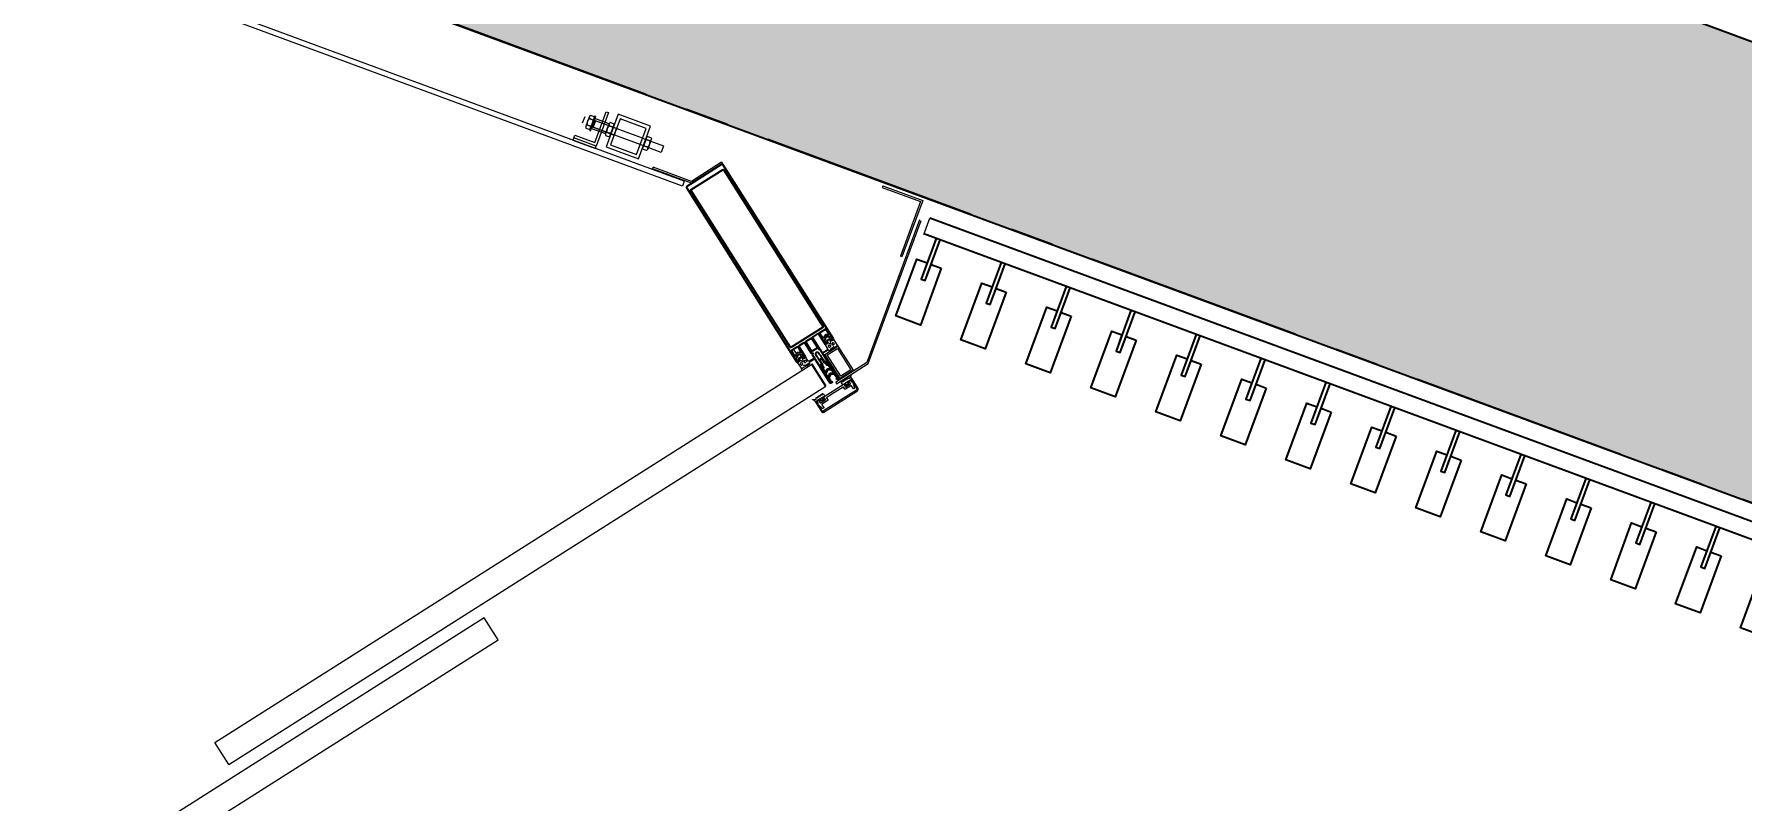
# Model space of a CAD drawing. Header units: millimetres. Extents: x 933584 to 974011, y 4545988 to 4553664.
# Drawn here: x 939112 to 939309.3, y 4550339.5 to 4550428.1 of the extents above; entities that cross this region are included whole.
import ezdxf

# ---------------------------------------------------------------- set-up
doc = ezdxf.new("R2010")
doc.units = ezdxf.units.MM
doc.header["$PDMODE"] = 35
doc.linetypes.add('CENTER', pattern=[2, 1.25, -0.25, 0.25, -0.25])
doc.linetypes.add('HIDDEN', pattern=[9.525, 6.35, -3.175])
doc.layers.get('0').update_dxf_attribs({"color": 255})
doc.layers.get('Defpoints').update_dxf_attribs({"color": 8})
for name, color, linetype in [('0-CSX-CXS_20', 14, 'CENTER'), ('0-DMS-50', 143, 'Continuous'), ('0-EST-MEA', 10, 'Continuous'), ('0-HSL-HTC_200', 1, 'Continuous'), ('0-LNS-SLN', 6, 'Continuous'), ('2-SPS-RCN', 2, 'Continuous'), ('N_Mlz-Fitil', 10, 'Continuous'), ('Ytong', 34, 'Continuous')]:
    doc.layers.add(name, color=color, linetype=linetype)
for name, color, linetype, lineweight in [('al', 7, 'Continuous', 5), ('CM', 4, 'Continuous', 5), ('FT', 1, 'Continuous', 0), ('PL', 1, 'Continuous', 5), ('S_WOOD', 72, 'Continuous', 0), ('SFP CAM', 8, 'Continuous', 9), ('VD', 11, 'Continuous', 5), ('VDK', 11, 'HIDDEN', 5)]:
    doc.layers.add(name, color=color, linetype=linetype, lineweight=lineweight)
doc.styles.add('dim_romans_50', font='swissl.ttf', dxfattribs={"width": 0.6, "height": 5})
doc.dimstyles.new('ONK_dim 1_50', dxfattribs={"dimscale": 5, "dimtxt": 4, "dimasz": 0.5, "dimexe": 0.5, "dimexo": 0.5, "dimgap": 0.2, "dimtad": 1, "dimdec": 1, "dimrnd": 0.5, "dimzin": 9, "dimtxsty": 'dim_romans_50', "dimblk": 'OBLIQUE', "dimcen": 1, "dimclre": 256, "dimclrt": 256, "dimazin": 2, "dimtfac": 1, "dimtdec": 1, "dimtix": 1, "dimtmove": 2, "dimatfit": 3, "dimldrblk": 'OBLIQUE', "dimfxl": 3, "dimfxlon": 1, "dimarcsym": 0})

# ---------------------------------------------------------------- blocks, each defined once
blk = doc.blocks.new('ZVBXZDVB')
at = {"layer": '0-CSX-CXS_20', "ltscale": 20}
blk.add_lwpolyline([(933721.5, 4552054.44), (934876.25, 4551628.21)], dxfattribs=at)
blk = doc.blocks.new('809200-flatten-1')
at = {"layer": 'FT'}
for points in [[(-0.81, -0.34), (-0.79, -0.33, -0.388879), (-0.76, -0.34), (-0.68, -0.45, -0.493145), (-0.7, -0.5), (-0.8, -0.53, 0.065543), (-0.81, -0.53), (-0.91, -0.6, 0.414214), (-0.92, -0.64), (-0.5, -1.27), (-0.5, -1.37, 0.719515), (-0.46, -1.38), (-0.39, -1.28), (-0.26, -1.19, 0.043809), (0.35, -0.85, 1.011469), (0.3, -0.76, -0.097794), (-0.18, -1, -0.52267), (-0.2, -0.98, -0.386536), (-0.15, -0.93, 0.128678), (0.28, -0.75, -0.414214), (0.36, -0.77), (0.38, -0.79, 0.414214), (0.42, -0.8), (0.5, -0.75, 0.414214), (0.5, -0.71), (0.46, -0.64, -0.405243), (0.47, -0.57), (0.97, -0.23, 0.969739), (0.91, -0.14), (0.4, -0.46, -0.405243), (0.33, -0.44), (0.04, -0.01, 0.414214), (0, 0), (-0.1, -0.07), (-0.18, -0.15, -0.493145), (-0.23, -0.15), (-0.3, -0.03, -0.388879), (-0.3, -0.01), (-0.27, 0.01, 0.63707), (-0.29, 0.06), (-0.45, 0.1, 0.24542), (-0.5, 0.09, -0.08886), (-0.79, -0.11, 0.24542), (-0.82, -0.14), (-0.86, -0.31, 0.63707)], [(-0.67, -0.16, 0.045337), (-0.5, -0.05, -0.441009), (-0.43, -0.06), (-0.33, -0.21), (-0.29, -0.45, -0.63707), (-0.38, -0.51), (-0.58, -0.39), (-0.69, -0.23, -0.441009)], [(-0.54, -0.65), (-0.59, -0.69, 0.414214), (-0.6, -0.76), (-0.52, -0.88, 0.414214), (-0.45, -0.9), (-0.31, -0.8, 0.505083), (-0.3, -0.72), (-0.48, -0.66, 0.32883)], [(-0.1, -0.36), (-0.05, -0.33, -0.414214), (0.02, -0.34), (0.11, -0.47, -0.414214), (0.09, -0.54), (-0.05, -0.63, -0.505083), (-0.13, -0.61), (-0.12, -0.42, -0.32883)]]:
    blk.add_lwpolyline(points, format="xyb", close=True, dxfattribs=at)
blk = doc.blocks.new('IZOLATOR-flatten-1')
at = {"layer": 'N_Mlz-Fitil'}
for points in [[(-94.28, -1975.67), (-94.29, -1975.51, -1), (-94.24, -1975.51), (-94.23, -1975.65), (-93.99, -1976.02), (-94, -1976.1), (-93.85, -1976.34, -0.414214), (-93.88, -1976.47), (-93.94, -1976.51, 0.414214), (-93.95, -1976.55), (-93.71, -1976.93, 0.57735), (-93.62, -1976.92), (-93.49, -1976.67, -0.267949), (-93.36, -1976.59), (-93.08, -1976.57, 0.57735), (-93.04, -1976.5), (-93.28, -1976.12, 0.414214), (-93.32, -1976.11), (-93.38, -1976.15, -0.414214), (-93.51, -1976.12), (-93.67, -1975.88), (-93.74, -1975.86), (-93.98, -1975.49), (-94.1, -1975.42, -1), (-94.08, -1975.38), (-93.94, -1975.45), (-93.75, -1975.75), (-93.49, -1975.81, -0.57735), (-93.47, -1975.86), (-93.51, -1975.9), (-93.46, -1975.99, 0.414214), (-93.42, -1976), (-93.27, -1975.91, -0.414214), (-93.23, -1975.92), (-92.14, -1977.62, -0.414214), (-92.16, -1977.69), (-92.28, -1977.77, -0.414214), (-92.33, -1977.76), (-92.37, -1977.68), (-92.28, -1977.62), (-92.36, -1977.5), (-92.39, -1977.51), (-92.58, -1977.21, 0.267949), (-92.61, -1977.19), (-93.05, -1977.21), (-93.26, -1977.61, 0.267949), (-93.26, -1977.64), (-93.06, -1977.94), (-93.09, -1977.96), (-93.01, -1978.09), (-92.91, -1978.03), (-92.86, -1978.1, -0.414214), (-92.87, -1978.14), (-93, -1978.22, -0.414214), (-93.07, -1978.21), (-94.16, -1976.51, -0.414214), (-94.15, -1976.47), (-94, -1976.37, 0.414214), (-94, -1976.33), (-94.05, -1976.24), (-94.11, -1976.26, -0.57735), (-94.15, -1976.23), (-94.09, -1975.96)], [(-93.39, -1977.43, 0.57735), (-93.3, -1977.43), (-93.17, -1977.17, -0.267949), (-93.04, -1977.09), (-92.75, -1977.08, 0.57735), (-92.71, -1977), (-92.91, -1976.7, 0.267949), (-92.93, -1976.69), (-93.38, -1976.71), (-93.58, -1977.1, 0.267949), (-93.58, -1977.13)]]:
    blk.add_lwpolyline(points, format="xyb", close=True, dxfattribs=at)
blk = doc.blocks.new('809200-flatten-2')
at = {"layer": 'FT'}
for points in [[(0.66, 0.59), (0.64, 0.57, 0.388879), (0.63, 0.54), (0.7, 0.42, 0.493145), (0.75, 0.42), (0.82, 0.5, -0.065543), (0.83, 0.5), (0.93, 0.56, -0.414214), (0.97, 0.55), (1.37, -0.09), (1.45, -0.14, -0.719515), (1.44, -0.18), (1.32, -0.19), (1.18, -0.28, -0.043809), (0.61, -0.68, -1.011469), (0.56, -0.6, 0.097794), (0.98, -0.27, 0.52267), (0.97, -0.24, 0.386536), (0.91, -0.26, -0.128678), (0.56, -0.57, 0.414214), (0.54, -0.66), (0.55, -0.68, -0.414214), (0.54, -0.72), (0.47, -0.77, -0.414214), (0.43, -0.76), (0.38, -0.69, 0.405243), (0.32, -0.67), (-0.21, -0.97, -0.969739), (-0.26, -0.88), (0.24, -0.56, 0.405243), (0.26, -0.49), (-0.01, -0.04, -0.414214), (0, 0), (0.11, 0.06), (0.21, 0.1, 0.493145), (0.23, 0.14), (0.16, 0.26, 0.388879), (0.13, 0.27), (0.11, 0.25, -0.63707), (0.06, 0.29), (0.11, 0.45, -0.24542), (0.14, 0.49, 0.08886), (0.44, 0.67, -0.24542), (0.48, 0.68), (0.65, 0.64, -0.63707)], [(0.43, 0.54, -0.045337), (0.26, 0.43, 0.441009), (0.24, 0.36), (0.33, 0.2), (0.53, 0.07, 0.63707), (0.62, 0.13), (0.6, 0.36), (0.5, 0.52, 0.441009)], [(0.82, 0.2), (0.87, 0.24, -0.414214), (0.94, 0.22), (1.02, 0.09, -0.414214), (1, 0.02), (0.86, -0.07, -0.505083), (0.78, -0.04), (0.8, 0.15, -0.32883)], [(0.37, -0.07), (0.32, -0.1, 0.414214), (0.3, -0.17), (0.38, -0.3, 0.414214), (0.45, -0.31), (0.59, -0.22, 0.505083), (0.6, -0.14), (0.43, -0.07, 0.32883)]]:
    blk.add_lwpolyline(points, format="xyb", close=True, dxfattribs=at)
blk = doc.blocks.new('k0855-flatten-1')
at = {"layer": 'al'}
blk.add_lwpolyline([(1.03, 0.56, 0.414214), (0.96, 0.57), (0.04, -0.01), (0, 0), (-0.01, -0.04), (-0.93, -0.62, 0.414214), (-0.94, -0.69), (-0.81, -0.9, -0.414214), (-0.82, -0.97), (-1.46, -1.38, 0.414214), (-1.48, -1.45), (-1.27, -1.79, -0.414214), (-1.27, -1.83), (-1.36, -1.88, -0.339454), (-1.4, -1.88), (-1.9, -1.42), (-1.93, -1.37), (-1.9, -1.23), (-1.95, -1.15, 0.414214), (-1.99, -1.15), (-2.04, -1.17, -0.414214), (-2.06, -1.17), (-2.11, -1.09, -0.414214), (-2.1, -1.07), (-1.8, -0.88, -0.198912), (-1.78, -0.88), (-1.71, -0.9, -0.198912), (-1.69, -0.91), (-1.69, -0.92, -0.414214), (-1.7, -0.96), (-1.77, -1.01, 0.414214), (-1.78, -1.05), (-1.67, -1.22, 0.414214), (-1.6, -1.23), (-1.1, -0.91, 0.414214), (-1.08, -0.84), (-1.19, -0.67, 0.414214), (-1.23, -0.66), (-1.31, -0.71, -0.414214), (-1.35, -0.7), (-1.36, -0.69, -0.198912), (-1.36, -0.66), (-1.35, -0.61, -0.198912), (-1.34, -0.59), (1.1, 0.96, -0.198912), (1.12, 0.96), (1.18, 0.95, -0.198912), (1.2, 0.94), (1.21, 0.92, -0.414214), (1.2, 0.88), (1.12, 0.83, 0.414214), (1.12, 0.79), (1.22, 0.62, 0.414214), (1.29, 0.61), (1.8, 0.93, 0.414214), (1.81, 1), (1.71, 1.16, 0.414214), (1.66, 1.17), (1.59, 1.13, -0.414214), (1.55, 1.14), (1.54, 1.14, -0.198912), (1.54, 1.16), (1.55, 1.24, -0.198912), (1.57, 1.26), (1.87, 1.44, -0.414214), (1.89, 1.44), (1.93, 1.36, -0.414214), (1.93, 1.34), (1.88, 1.31, 0.414214), (1.87, 1.27), (1.92, 1.19), (2.06, 1.16), (2.09, 1.11), (2.29, 0.48, -0.339454), (2.27, 0.42), (2.19, 0.37, -0.414214), (2.15, 0.38), (1.94, 0.72, 0.414214), (1.87, 0.74), (1.23, 0.33, -0.414214), (1.16, 0.35)], format="xyb", close=True, dxfattribs=at)
blk = doc.blocks.new('KAPAK FİTİLİ-flatten-1')
at = {"layer": 'FT'}
for points in [[(-1900.75, -377.58), (-1900.83, -377.64, -0.040085), (-1900.85, -377.65), (-1900.95, -377.68, 0.493145), (-1900.97, -377.72), (-1900.89, -377.84, 0.388879), (-1900.87, -377.85), (-1900.85, -377.84, -0.63707), (-1900.82, -377.86), (-1900.87, -378.04, -0.198912), (-1900.89, -378.08), (-1901.02, -378.16, -0.198912), (-1901.05, -378.16), (-1901.24, -378.12, -0.63707), (-1901.25, -378.09), (-1901.23, -378.08, 0.388879), (-1901.23, -378.05), (-1901.3, -377.94, 0.493145), (-1901.35, -377.93), (-1901.43, -378.01), (-1901.75, -378.22, -0.414214), (-1901.82, -378.2), (-1901.95, -378.05, 0.075467), (-1902.03, -378.02), (-1902.11, -378, -0.876976), (-1902.08, -377.94), (-1901.78, -377.96, 0.522005), (-1901.71, -377.91), (-1901.72, -377.74, -0.57735), (-1901.67, -377.72), (-1901.58, -377.76, 0.57735), (-1901.54, -377.74), (-1901.54, -377.63, -0.57735), (-1901.5, -377.6), (-1901.4, -377.65, 0.57735), (-1901.36, -377.62), (-1901.36, -377.52, -0.57735), (-1901.32, -377.49), (-1901.22, -377.54, 0.57735), (-1901.18, -377.51), (-1901.19, -377.41, -0.57735), (-1901.14, -377.38), (-1901.05, -377.43, 0.57735), (-1901, -377.4), (-1901.01, -377.29, -0.57735), (-1900.96, -377.27), (-1900.89, -377.3, -0.131652), (-1900.88, -377.31), (-1900.74, -377.54, -0.414214)], [(-1900.94, -377.95), (-1901.04, -377.79, 0.414214), (-1901.11, -377.77), (-1901.19, -377.83, 0.414214), (-1901.21, -377.9), (-1901.11, -378.06, 0.441009), (-1901.04, -378.07), (-1900.96, -378.02, 0.441009)]]:
    blk.add_lwpolyline(points, format="xyb", close=True, dxfattribs=at)
blk = doc.blocks.new('KAPAK FİTİLİ-flatten-2')
at = {"layer": 'FT'}
for points in [[(1151.17, 1558.91), (1151.26, 1558.97, 0.040085), (1151.27, 1558.98), (1151.34, 1559.06, -0.493145), (1151.39, 1559.05), (1151.46, 1558.94, -0.388879), (1151.46, 1558.91), (1151.45, 1558.9, 0.63707), (1151.46, 1558.87), (1151.64, 1558.83, 0.198912), (1151.68, 1558.83), (1151.8, 1558.91, 0.198912), (1151.83, 1558.95), (1151.87, 1559.13, 0.63707), (1151.84, 1559.15), (1151.83, 1559.14, -0.388879), (1151.8, 1559.15), (1151.73, 1559.27, -0.493145), (1151.74, 1559.31), (1151.85, 1559.35), (1152.17, 1559.55, 0.414214), (1152.19, 1559.62), (1152.1, 1559.8, -0.075467), (1152.11, 1559.89), (1152.12, 1559.97, 0.876976), (1152.07, 1559.97), (1151.95, 1559.69, -0.522005), (1151.87, 1559.65), (1151.73, 1559.72, 0.57735), (1151.68, 1559.7), (1151.69, 1559.59, -0.57735), (1151.64, 1559.56), (1151.55, 1559.61, 0.57735), (1151.51, 1559.58), (1151.51, 1559.48, -0.57735), (1151.47, 1559.45), (1151.37, 1559.5, 0.57735), (1151.33, 1559.47), (1151.33, 1559.37, -0.57735), (1151.29, 1559.34), (1151.2, 1559.39, 0.57735), (1151.15, 1559.36), (1151.16, 1559.25, -0.57735), (1151.11, 1559.23), (1151.02, 1559.27, 0.57735), (1150.97, 1559.25), (1150.98, 1559.17, 0.131652), (1150.98, 1559.15), (1151.13, 1558.92, 0.414214)], [(1151.58, 1558.93), (1151.48, 1559.09, -0.414214), (1151.5, 1559.16), (1151.58, 1559.22, -0.414214), (1151.65, 1559.2), (1151.75, 1559.04, -0.441009), (1151.73, 1558.97), (1151.66, 1558.92, -0.441009)]]:
    blk.add_lwpolyline(points, format="xyb", close=True, dxfattribs=at)
blk = doc.blocks.new('XCVBXCVBXZ-flatten-1')
for p, q in [((934091.44, 4553413.06), (934087.39, 4553410.49)), ((934087.87, 4553410.08), (934091.6, 4553412.45)), ((934104.36, 4553392.87), (934091.58, 4553413.03)), ((934091.64, 4553412.44), (934103.15, 4553394.28)), ((934087.35, 4553410.35), (934100.13, 4553390.19)), ((934099.37, 4553391.88), (934087.86, 4553410.04)), ((934103.14, 4553394.24), (934099.41, 4553391.87)), ((934103.11, 4553392.97), (934102.74, 4553393.55)), ((934102.75, 4553393.59), (934103.42, 4553394.01)), ((934103.46, 4553394), (934103.83, 4553393.43)), ((934099.5, 4553391.53), (934100.17, 4553391.95)), ((934100.21, 4553391.94), (934100.57, 4553391.36)), ((934101.11, 4553390.8), (934100.33, 4553392.02)), ((934100.34, 4553392.06), (934100.97, 4553392.46)), ((934101.01, 4553392.45), (934101.78, 4553391.23)), ((934101.82, 4553391.46), (934101.14, 4553392.53)), ((934101.15, 4553392.57), (934101.77, 4553392.97)), ((934101.81, 4553392.96), (934102.49, 4553391.89)), ((934102.48, 4553391.82), (934101.89, 4553391.44)), ((934102.71, 4553391.82), (934101.94, 4553393.04)), ((934101.95, 4553393.08), (934102.57, 4553393.48)), ((934102.62, 4553393.47), (934103.39, 4553392.25)), ((934102.68, 4553391.65), (934102.64, 4553391.71)), ((934102.65, 4553391.75), (934102.7, 4553391.78)), ((934102.79, 4553391.66), (934102.71, 4553391.64)), ((934103.78, 4553390.13), (934102.82, 4553391.65)), ((934103.35, 4553393.28), (934103.19, 4553392.97)), ((934103.45, 4553392.43), (934103.28, 4553392.7)), ((934103.29, 4553392.74), (934103.43, 4553392.83)), ((934103.44, 4553392.87), (934103.39, 4553392.95)), ((934103.4, 4553392.99), (934103.44, 4553393.02)), ((934103.43, 4553392.24), (934103.59, 4553392.34)), ((934103.79, 4553393.35), (934103.44, 4553393.33)), ((934103.44, 4553393.02), (934103.5, 4553393.14)), ((934103.57, 4553392.47), (934103.49, 4553392.42)), ((934103.5, 4553393.14), (934103.64, 4553393.14)), ((934103.59, 4553392.34), (934103.6, 4553392.36)), ((934103.6, 4553392.36), (934103.62, 4553392.43)), ((934103.62, 4553392.43), (934103.61, 4553392.46)), ((934103.64, 4553393.14), (934103.68, 4553393.17)), ((934103.72, 4553393.16), (934103.77, 4553393.09)), ((934103.81, 4553393.08), (934103.95, 4553393.17)), ((934104, 4553393.16), (934104.17, 4553392.89)), ((934104.16, 4553392.85), (934104.08, 4553392.8)), ((934104.09, 4553392.74), (934104.17, 4553392.72)), ((934104.19, 4553392.72), (934104.35, 4553392.82)), ((934099.86, 4553390.91), (934099.49, 4553391.49)), ((934100.1, 4553391.22), (934099.94, 4553390.91)), ((934100.03, 4553390.68), (934100.17, 4553390.77)), ((934100.2, 4553390.37), (934100.03, 4553390.64)), ((934100.14, 4553390.93), (934100.19, 4553390.96)), ((934100.18, 4553390.81), (934100.14, 4553390.89)), ((934100.18, 4553390.18), (934100.33, 4553390.28)), ((934100.53, 4553391.29), (934100.19, 4553391.27)), ((934100.19, 4553390.96), (934100.25, 4553391.08)), ((934100.31, 4553390.41), (934100.24, 4553390.36)), ((934100.25, 4553391.08), (934100.38, 4553391.08)), ((934100.35, 4553390.3), (934100.36, 4553390.37)), ((934100.38, 4553391.08), (934100.43, 4553391.11)), ((934100.47, 4553391.1), (934100.52, 4553391.03)), ((934100.56, 4553391.02), (934100.7, 4553391.11)), ((934100.74, 4553391.1), (934100.91, 4553390.83)), ((934100.91, 4553390.78), (934100.83, 4553390.74)), ((934100.84, 4553390.68), (934100.92, 4553390.66)), ((934100.94, 4553390.66), (934101.1, 4553390.76)), ((934101.95, 4553391.16), (934101.89, 4553391.1)), ((934101.89, 4553391.06), (934102.85, 4553389.54)), ((934101.92, 4553391.25), (934101.95, 4553391.19)), ((934102.36, 4553391), (934102.31, 4553391.07)), ((934102.35, 4553390.96), (934102.36, 4553391)), ((934102.39, 4553390.95), (934102.35, 4553390.96)), ((934102.44, 4553390.86), (934102.39, 4553390.95)), ((934102.43, 4553390.82), (934102.44, 4553390.86)), ((934102.47, 4553390.81), (934102.43, 4553390.82)), ((934102.53, 4553390.73), (934102.47, 4553390.81)), ((934102.52, 4553390.69), (934102.53, 4553390.73)), ((934102.56, 4553390.68), (934102.52, 4553390.69)), ((934102.61, 4553390.6), (934102.56, 4553390.68)), ((934102.6, 4553390.55), (934102.61, 4553390.6)), ((934102.64, 4553390.54), (934102.6, 4553390.55)), ((934102.63, 4553391.27), (934102.64, 4553391.27)), ((934102.64, 4553391.27), (934102.68, 4553391.26)), ((934102.7, 4553390.46), (934102.64, 4553390.54)), ((934102.68, 4553391.26), (934102.67, 4553391.22)), ((934102.67, 4553391.22), (934102.72, 4553391.13)), ((934102.69, 4553390.42), (934102.7, 4553390.46)), ((934102.73, 4553390.41), (934102.69, 4553390.42)), ((934102.72, 4553391.13), (934102.76, 4553391.13)), ((934102.78, 4553390.33), (934102.73, 4553390.41)), ((934102.76, 4553391.13), (934102.75, 4553391.08)), ((934102.75, 4553391.08), (934102.81, 4553391)), ((934102.77, 4553390.29), (934102.78, 4553390.33)), ((934102.81, 4553390.28), (934102.77, 4553390.29)), ((934102.81, 4553391), (934102.85, 4553390.99)), ((934102.87, 4553390.19), (934102.81, 4553390.28)), ((934102.83, 4553389.81), (934102.95, 4553390.04)), ((934102.89, 4553389.71), (934102.83, 4553389.81)), ((934102.85, 4553390.99), (934102.84, 4553390.95)), ((934102.84, 4553390.95), (934102.89, 4553390.87)), ((934102.86, 4553390.15), (934102.87, 4553390.19)), ((934102.9, 4553390.14), (934102.86, 4553390.15)), ((934102.89, 4553390.87), (934102.93, 4553390.86)), ((934102.89, 4553389.53), (934102.99, 4553389.6)), ((934102.95, 4553390.07), (934102.9, 4553390.14)), ((934102.93, 4553390.86), (934102.92, 4553390.82)), ((934102.92, 4553390.82), (934102.98, 4553390.73)), ((934102.98, 4553390.73), (934103.02, 4553390.72)), ((934102.99, 4553389.6), (934103.01, 4553389.62)), ((934103.02, 4553390.72), (934103.01, 4553390.68)), ((934103.01, 4553390.68), (934103.06, 4553390.6)), ((934103.01, 4553389.62), (934103.02, 4553389.69)), ((934103.02, 4553389.69), (934103.02, 4553389.71)), ((934103.06, 4553390.6), (934103.1, 4553390.59)), ((934103.1, 4553390.59), (934103.09, 4553390.55)), ((934103.09, 4553390.55), (934103.15, 4553390.46)), ((934103.15, 4553390.46), (934103.19, 4553390.45)), ((934103.19, 4553390.45), (934103.18, 4553390.41)), ((934103.18, 4553390.41), (934103.23, 4553390.33)), ((934103.23, 4553390.33), (934103.27, 4553390.32)), ((934103.27, 4553390.32), (934103.26, 4553390.28)), ((934103.3, 4553390.26), (934103.55, 4553390.27)), ((934103.55, 4553390.27), (934103.62, 4553390.17)), ((934103.61, 4553390.13), (934103.56, 4553390.1)), ((934103.58, 4553390.04), (934103.65, 4553390.02)), ((934103.65, 4553390.02), (934103.67, 4553390.03)), ((934103.67, 4553390.03), (934103.77, 4553390.09))]:
    blk.add_line(p, q)
at = {"ltscale": 0.5}
blk.add_line((934103.45, 4553387.43), (934101.84, 4553389.97), dxfattribs=at)
for points in [[(934091.58, 4553413.03), (934091.51, 4553413.07), (934091.44, 4553413.06)], [(934091.6, 4553412.45), (934091.62, 4553412.45), (934091.64, 4553412.44)], [(934087.39, 4553410.49), (934087.35, 4553410.45), (934087.34, 4553410.4), (934087.35, 4553410.35)], [(934087.86, 4553410.04), (934087.85, 4553410.06), (934087.87, 4553410.08)], [(934102.74, 4553393.55), (934102.74, 4553393.57), (934102.75, 4553393.59)], [(934103.15, 4553394.28), (934103.16, 4553394.26), (934103.14, 4553394.24)], [(934103.42, 4553394.01), (934103.44, 4553394.02), (934103.46, 4553394)], [(934099.41, 4553391.87), (934099.39, 4553391.87), (934099.37, 4553391.88)], [(934100.17, 4553391.95), (934100.19, 4553391.95), (934100.21, 4553391.94)], [(934100.33, 4553392.02), (934100.33, 4553392.04), (934100.34, 4553392.06)], [(934100.97, 4553392.46), (934100.99, 4553392.46), (934101.01, 4553392.45)], [(934101.14, 4553392.53), (934101.13, 4553392.55), (934101.15, 4553392.57)], [(934101.77, 4553392.97), (934101.79, 4553392.97), (934101.81, 4553392.96)], [(934101.94, 4553393.04), (934101.94, 4553393.05), (934101.94, 4553393.07), (934101.95, 4553393.08)], [(934102.49, 4553391.89), (934102.5, 4553391.85), (934102.48, 4553391.82)], [(934102.57, 4553393.48), (934102.59, 4553393.48), (934102.6, 4553393.48), (934102.62, 4553393.47)], [(934102.64, 4553391.71), (934102.64, 4553391.73), (934102.65, 4553391.75)], [(934102.71, 4553391.64), (934102.69, 4553391.64), (934102.68, 4553391.65)], [(934102.7, 4553391.78), (934102.71, 4553391.79), (934102.72, 4553391.81), (934102.71, 4553391.82)], [(934102.82, 4553391.65), (934102.8, 4553391.66), (934102.79, 4553391.66)], [(934103.19, 4553392.97), (934103.17, 4553392.95), (934103.13, 4553392.95), (934103.11, 4553392.97)], [(934103.28, 4553392.7), (934103.27, 4553392.72), (934103.28, 4553392.73), (934103.29, 4553392.74)], [(934103.44, 4553393.33), (934103.39, 4553393.32), (934103.35, 4553393.28)], [(934103.39, 4553392.95), (934103.38, 4553392.96), (934103.39, 4553392.98), (934103.4, 4553392.99)], [(934103.39, 4553392.25), (934103.4, 4553392.24), (934103.41, 4553392.24), (934103.43, 4553392.24)], [(934103.43, 4553392.83), (934103.44, 4553392.84), (934103.44, 4553392.86), (934103.44, 4553392.87)], [(934103.49, 4553392.42), (934103.48, 4553392.42), (934103.46, 4553392.42), (934103.45, 4553392.43)], [(934103.61, 4553392.46), (934103.6, 4553392.47), (934103.58, 4553392.48), (934103.57, 4553392.47)], [(934103.68, 4553393.17), (934103.71, 4553393.18), (934103.72, 4553393.16)], [(934103.77, 4553393.09), (934103.79, 4553393.07), (934103.81, 4553393.08)], [(934103.83, 4553393.43), (934103.83, 4553393.39), (934103.82, 4553393.36), (934103.79, 4553393.35)], [(934103.95, 4553393.17), (934103.98, 4553393.17), (934104, 4553393.16)], [(934104.08, 4553392.8), (934104.07, 4553392.78), (934104.07, 4553392.76)], [(934104.07, 4553392.76), (934104.08, 4553392.74), (934104.09, 4553392.74)], [(934104.17, 4553392.89), (934104.17, 4553392.86), (934104.16, 4553392.85)], [(934104.17, 4553392.72), (934104.18, 4553392.72), (934104.19, 4553392.72)], [(934104.35, 4553392.82), (934104.36, 4553392.84), (934104.36, 4553392.85), (934104.36, 4553392.87)], [(934099.49, 4553391.49), (934099.49, 4553391.51), (934099.5, 4553391.53)], [(934099.94, 4553390.91), (934099.92, 4553390.89), (934099.88, 4553390.89), (934099.86, 4553390.91)], [(934100.03, 4553390.64), (934100.02, 4553390.66), (934100.03, 4553390.68)], [(934100.19, 4553391.27), (934100.14, 4553391.26), (934100.1, 4553391.22)], [(934100.14, 4553390.89), (934100.13, 4553390.91), (934100.14, 4553390.93)], [(934100.13, 4553390.19), (934100.15, 4553390.18), (934100.18, 4553390.18)], [(934100.17, 4553390.77), (934100.19, 4553390.79), (934100.18, 4553390.81)], [(934100.24, 4553390.36), (934100.22, 4553390.36), (934100.2, 4553390.37)], [(934100.36, 4553390.39), (934100.35, 4553390.41), (934100.33, 4553390.41), (934100.31, 4553390.41)], [(934100.33, 4553390.28), (934100.34, 4553390.29), (934100.35, 4553390.3)], [(934100.36, 4553390.37), (934100.36, 4553390.38), (934100.36, 4553390.39)], [(934100.43, 4553391.11), (934100.45, 4553391.12), (934100.47, 4553391.1)], [(934100.52, 4553391.03), (934100.54, 4553391.01), (934100.56, 4553391.02)], [(934100.57, 4553391.36), (934100.58, 4553391.33), (934100.57, 4553391.3), (934100.53, 4553391.29)], [(934100.7, 4553391.11), (934100.72, 4553391.11), (934100.74, 4553391.1)], [(934100.83, 4553390.74), (934100.82, 4553390.72), (934100.82, 4553390.69)], [(934100.82, 4553390.69), (934100.83, 4553390.68), (934100.84, 4553390.68)], [(934100.91, 4553390.83), (934100.92, 4553390.81), (934100.92, 4553390.8), (934100.91, 4553390.78)], [(934100.92, 4553390.66), (934100.93, 4553390.66), (934100.94, 4553390.66)], [(934101.1, 4553390.76), (934101.11, 4553390.78), (934101.11, 4553390.8)], [(934101.78, 4553391.23), (934101.79, 4553391.2), (934101.81, 4553391.19), (934101.84, 4553391.19), (934101.86, 4553391.21), (934101.86, 4553391.24)], [(934101.89, 4553391.44), (934101.85, 4553391.43), (934101.82, 4553391.46)], [(934101.86, 4553391.24), (934101.87, 4553391.25), (934101.88, 4553391.26), (934101.9, 4553391.26), (934101.92, 4553391.25)], [(934101.89, 4553391.1), (934101.89, 4553391.08), (934101.89, 4553391.06)], [(934101.95, 4553391.19), (934101.95, 4553391.17), (934101.95, 4553391.16)], [(934102.31, 4553391.07), (934102.29, 4553391.21), (934102.37, 4553391.33), (934102.51, 4553391.36), (934102.63, 4553391.27)], [(934102.94, 4553389.72), (934102.93, 4553389.7), (934102.91, 4553389.7), (934102.89, 4553389.71)], [(934103.02, 4553389.71), (934103.02, 4553389.74), (934103, 4553389.76), (934102.97, 4553389.76), (934102.95, 4553389.74), (934102.94, 4553389.72)], [(934102.95, 4553390.04), (934102.95, 4553390.05), (934102.95, 4553390.07)], [(934103.26, 4553390.28), (934103.27, 4553390.26), (934103.3, 4553390.26)], [(934103.56, 4553390.1), (934103.55, 4553390.09), (934103.55, 4553390.08), (934103.56, 4553390.06)], [(934103.56, 4553390.06), (934103.56, 4553390.05), (934103.58, 4553390.04)], [(934103.62, 4553390.17), (934103.62, 4553390.15), (934103.61, 4553390.13)], [(934103.77, 4553390.09), (934103.78, 4553390.1), (934103.79, 4553390.12), (934103.78, 4553390.13)], [(934102.85, 4553389.54), (934102.87, 4553389.53), (934102.89, 4553389.53)]]:
    blk.add_lwpolyline(points)
at = {"layer": 'al', "ltscale": 0.5}
for p, q in [((934091.4, 4553413.27), (934091.51, 4553413.1)), ((934083.44, 4553412.51), (934083.51, 4553412.7))]:
    blk.add_line(p, q, dxfattribs=at)
at = {"layer": 'al'}
for p, q in [((934110.03, 4553410.56), (934109.96, 4553410.37)), ((934112.26, 4553402.34), (934112.07, 4553402.41))]:
    blk.add_line(p, q, dxfattribs=at)
for points in [[(934076.95, 4553415.15), (934074.36, 4553416.11), (934074.46, 4553416.39), (934076.77, 4553415.54), (934078.09, 4553419.11), (934078.37, 4553419.01)], [(934076.95, 4553415.15), (934074.36, 4553416.11), (934074.46, 4553416.39), (934076.77, 4553415.54), (934078.09, 4553419.11), (934078.37, 4553419.01)], [(934081.84, 4553413.67), (934083.22, 4553417.43), (934079.47, 4553418.81), (934078.08, 4553415.05)], [(934081.84, 4553413.67), (934083.22, 4553417.43), (934079.47, 4553418.81), (934078.08, 4553415.05)], [(934081.6, 4553414.18), (934082.71, 4553417.19), (934079.71, 4553418.3), (934078.6, 4553415.29)], [(934081.6, 4553414.18), (934082.71, 4553417.19), (934079.71, 4553418.3), (934078.6, 4553415.29)]]:
    blk.add_lwpolyline(points, close=True, dxfattribs=at)
at = {"layer": 'al', "ltscale": 0.5}
for points in [[(934091.4, 4553413.27), (934087.93, 4553411.07), (934083.51, 4553412.7)], [(934091.51, 4553413.1), (934087.95, 4553410.85), (934083.44, 4553412.51)]]:
    blk.add_lwpolyline(points, dxfattribs=at)
at = {"layer": 'al'}
for points in [[(934109.96, 4553410.37), (934114.4, 4553408.73), (934112.07, 4553402.41)], [(934110.03, 4553410.56), (934114.66, 4553408.85), (934112.26, 4553402.34)], [(934114.27, 4553406.62), (934108.2, 4553390.15), (934104.6, 4553387.87), (934104.7, 4553387.7), (934108.36, 4553390.02), (934114.46, 4553406.55)]]:
    blk.add_lwpolyline(points, dxfattribs=at)
blk.add_lwpolyline([(934106.51, 4553387.99), (934107.09, 4553387.08, -0.720759), (934107, 4553386.97), (934103.21, 4553384.56, -0.720759), (934103.07, 4553384.53), (934102.49, 4553385.44, 1.075507), (934102.43, 4553385.54), (934102.36, 4553385.64), (934102.26, 4553385.58), (934102.96, 4553384.48, 0.414281), (934103.23, 4553384.42), (934107.12, 4553386.89, 0.414064), (934107.18, 4553387.16), (934106.49, 4553388.26), (934106.39, 4553388.19), (934106.45, 4553388.09, 1.075507)], format="xyb", close=True, dxfattribs=at)
at = {"layer": 'CM'}
for p, q in [((934086.89, 4553410.52), (933987.93, 4553447.05)), ((934087.1, 4553411.08), (933988.14, 4553447.61)), ((934087.1, 4553411.08), (934086.89, 4553410.52)), ((934099.76, 4553391.59), (934100.21, 4553390.93))]:
    blk.add_line(p, q, dxfattribs=at)
at = {"layer": 'PL'}
for points in [[(934078.42, 4553417.7), (934076.79, 4553418.31), (934076.38, 4553417.18), (934078.01, 4553416.58)], [(934074.36, 4553416.11), (934074.25, 4553415.83), (934076.85, 4553414.87), (934076.95, 4553415.15)], [(934074.36, 4553416.11), (934074.25, 4553415.83), (934076.85, 4553414.87), (934076.95, 4553415.15)], [(934104.86, 4553392.05), (934106.63, 4553389.26), (934105.12, 4553388.3), (934103.35, 4553391.09)], [(934104.8, 4553391.78), (934106.35, 4553389.32), (934105.18, 4553388.58), (934103.63, 4553391.03)]]:
    blk.add_lwpolyline(points, close=True, dxfattribs=at)
at = {"layer": 'S_WOOD', "ltscale": 0.5}
blk.add_line((934114.77, 4553404.93), (934115.46, 4553406.81), dxfattribs=at)
blk.add_line((934114.77, 4553404.93), (934115.46, 4553406.81), dxfattribs=at)
at = {"layer": 'SFP CAM', "color": 252}
for p, q in [((934032.89, 4553346.26), (934101.84, 4553389.97)), ((934034.5, 4553343.73), (934103.45, 4553387.43)), ((934034.5, 4553343.73), (934032.89, 4553346.26))]:
    blk.add_line(p, q, dxfattribs=at)
blk.add_lwpolyline([(933981.15, 4553304.58), (934065.61, 4553358.12), (934064, 4553360.65), (933979.55, 4553307.11)], close=True, dxfattribs=at)
at = {"layer": 'VD'}
for points in [[(934075.74, 4553417.22), (934076.2, 4553417.05), (934076.32, 4553417.37), (934076.34, 4553417.42), (934075.87, 4553417.59, 0.327274)], [(934075.74, 4553417.43, -0.159188), (934075.87, 4553417.59, -0.080739), (934075.95, 4553417.98)], [(934075.95, 4553417.98, -0.080459), (934076.14, 4553418.32, -0.158616), (934076.15, 4553418.53)], [(934076.14, 4553418.32), (934076.61, 4553418.15), (934076.74, 4553418.52), (934076.28, 4553418.69, 0.327274)], [(934078.22, 4553417.14, -0.080459), (934078.41, 4553417.49, -0.158616), (934078.42, 4553417.69)], [(934078.41, 4553417.49), (934078.88, 4553417.31), (934079.01, 4553417.68), (934078.55, 4553417.85, 0.327274)], [(934078.01, 4553416.38), (934078.47, 4553416.21), (934078.59, 4553416.53), (934078.61, 4553416.58), (934078.14, 4553416.75, 0.327274)], [(934078.01, 4553416.59, -0.159188), (934078.14, 4553416.75, -0.080739), (934078.22, 4553417.14)], [(934083.17, 4553415.73), (934082.7, 4553415.9), (934082.84, 4553416.27), (934083.3, 4553416.1, -0.327274)], [(934082.89, 4553414.79, 0.159188), (934082.9, 4553415, 0.080739), (934083.09, 4553415.34)], [(934083.09, 4553415.34, 0.080459), (934083.17, 4553415.73, 0.158616), (934083.3, 4553415.89)], [(934082.76, 4553414.63), (934082.3, 4553414.8), (934082.41, 4553415.12), (934082.43, 4553415.17), (934082.9, 4553415, -0.327274)]]:
    blk.add_lwpolyline(points, format="xyb", close=True, dxfattribs=at)
for points in [[(934076.34, 4553417.42), (934076.61, 4553418.15), (934076.14, 4553418.32, 0.162646), (934075.87, 4553417.59), (934076.34, 4553417.42)], [(934078.61, 4553416.58), (934078.88, 4553417.31), (934078.41, 4553417.49, 0.162646), (934078.14, 4553416.75), (934078.61, 4553416.58)], [(934082.43, 4553415.17), (934082.7, 4553415.9), (934083.17, 4553415.73, -0.162646), (934082.9, 4553415), (934082.43, 4553415.17)]]:
    blk.add_lwpolyline(points, format="xyb", dxfattribs=at)
for points in [[(934076.17, 4553416.97), (934076.28, 4553416.92), (934076.43, 4553417.33), (934076.32, 4553417.37)], [(934076.32, 4553417.37), (934076.43, 4553417.33), (934076.74, 4553418.16), (934076.62, 4553418.2)], [(934076.62, 4553418.2), (934076.74, 4553418.16), (934076.89, 4553418.56), (934076.77, 4553418.6)]]:
    blk.add_lwpolyline(points, close=True, dxfattribs=at)
at = {"layer": 'VDK'}
for p, q in [((934075.61, 4553418.53), (934075.33, 4553417.78)), ((934082.02, 4553415.31), (934075.33, 4553417.78)), ((934082.29, 4553416.06), (934075.61, 4553418.53))]:
    blk.add_line(p, q, dxfattribs=at)
for points in [[(934076.58, 4553417.32), (934079.02, 4553416.42), (934079.29, 4553417.17), (934076.85, 4553418.07)], [(934084.46, 4553414.41), (934082.02, 4553415.31), (934082.29, 4553416.06), (934084.73, 4553415.16)]]:
    blk.add_lwpolyline(points, close=True, dxfattribs=at)
at = {"layer": 'Ytong', "color": 2}
for p, q in [((934101.76, 4553390.06), (934101.76, 4553390.06)), ((934101.76, 4553390.06), (934101.76, 4553390.06)), ((934103.79, 4553391.35), (934103.79, 4553391.35)), ((934103.79, 4553391.35), (934103.79, 4553391.35))]:
    blk.add_line(p, q, dxfattribs=at)
for name, p in [('809200-flatten-2', (934103.42, 4553392.23)), ('809200-flatten-1', (934101.11, 4553390.76)), ('IZOLATOR-flatten-1', (934197.05, 4555365.99)), ('k0855-flatten-1', (934104.49, 4553386.73)), ('KAPAK FİTİLİ-flatten-2', (932954.26, 4551828.67)), ('KAPAK FİTİLİ-flatten-1', (936004.06, 4553763.83))]:
    blk.add_blockref(name, p)
blk = doc.blocks.new('vbcvbxb-flatten-1')
blk.add_lwpolyline([(938157.77, 4549297.97), (938464.51, 4549184.75), (938463.81, 4549182.87), (938157.08, 4549296.09)])
for points in [[(938157.22, 4549290.71), (938158.96, 4549295.4), (938158.49, 4549295.57), (938156.76, 4549290.88)], [(938159.09, 4549292.15), (938156.67, 4549285.58), (938153.85, 4549286.62), (938156.28, 4549293.19), (938157.45, 4549292.76), (938156.76, 4549290.88), (938157.22, 4549290.71), (938157.92, 4549292.58)], [(938164.73, 4549287.94), (938166.46, 4549292.63), (938165.99, 4549292.8), (938164.26, 4549288.11)], [(938166.6, 4549289.38), (938164.17, 4549282.81), (938161.36, 4549283.85), (938163.78, 4549290.42), (938164.95, 4549289.99), (938164.26, 4549288.11), (938164.73, 4549287.94), (938165.42, 4549289.81)], [(938172.23, 4549285.17), (938173.97, 4549289.86), (938173.5, 4549290.03), (938171.77, 4549285.34)], [(938174.1, 4549286.61), (938171.68, 4549280.04), (938168.86, 4549281.08), (938171.29, 4549287.65), (938172.46, 4549287.22), (938171.77, 4549285.34), (938172.23, 4549285.17), (938172.93, 4549287.04)], [(938179.74, 4549282.4), (938181.47, 4549287.09), (938181, 4549287.26), (938179.27, 4549282.57)], [(938181.61, 4549283.84), (938179.18, 4549277.27), (938176.37, 4549278.31), (938178.79, 4549284.88), (938179.96, 4549284.45), (938179.27, 4549282.57), (938179.74, 4549282.4), (938180.43, 4549284.27)], [(938187.25, 4549279.63), (938188.98, 4549284.32), (938188.51, 4549284.49), (938186.78, 4549279.8)], [(938189.11, 4549281.07), (938186.69, 4549274.5), (938183.87, 4549275.54), (938186.3, 4549282.11), (938187.47, 4549281.68), (938186.78, 4549279.8), (938187.25, 4549279.63), (938187.94, 4549281.5)], [(938194.75, 4549276.86), (938196.48, 4549281.55), (938196.01, 4549281.72), (938194.28, 4549277.03)], [(938196.62, 4549278.3), (938194.19, 4549271.73), (938191.38, 4549272.77), (938193.8, 4549279.34), (938194.97, 4549278.9), (938194.28, 4549277.03), (938194.75, 4549276.86), (938195.44, 4549278.73)], [(938202.26, 4549274.09), (938203.99, 4549278.78), (938203.52, 4549278.95), (938201.79, 4549274.26)], [(938204.12, 4549275.53), (938201.7, 4549268.96), (938198.88, 4549270), (938201.31, 4549276.57), (938202.48, 4549276.13), (938201.79, 4549274.26), (938202.26, 4549274.09), (938202.95, 4549275.96)], [(938209.76, 4549271.32), (938211.49, 4549276.01), (938211.02, 4549276.18), (938209.29, 4549271.49)], [(938211.63, 4549272.76), (938209.2, 4549266.19), (938206.39, 4549267.23), (938208.81, 4549273.8), (938209.98, 4549273.36), (938209.29, 4549271.49), (938209.76, 4549271.32), (938210.45, 4549273.19)], [(938217.27, 4549268.54), (938219, 4549273.24), (938218.53, 4549273.41), (938216.8, 4549268.72)], [(938219.13, 4549269.99), (938216.71, 4549263.42), (938213.89, 4549264.46), (938216.32, 4549271.03), (938217.49, 4549270.59), (938216.8, 4549268.72), (938217.27, 4549268.54), (938217.96, 4549270.42)], [(938224.77, 4549265.77), (938226.5, 4549270.47), (938226.03, 4549270.64), (938224.3, 4549265.95)], [(938226.64, 4549267.22), (938224.21, 4549260.65), (938221.4, 4549261.69), (938223.82, 4549268.26), (938224.99, 4549267.82), (938224.3, 4549265.95), (938224.77, 4549265.77), (938225.46, 4549267.65)], [(938232.28, 4549263), (938234.01, 4549267.7), (938233.54, 4549267.87), (938231.81, 4549263.18)], [(938234.14, 4549264.45), (938231.72, 4549257.88), (938228.9, 4549258.92), (938231.33, 4549265.49), (938232.5, 4549265.05), (938231.81, 4549263.18), (938232.28, 4549263), (938232.97, 4549264.88)], [(938239.78, 4549260.23), (938241.51, 4549264.92), (938241.04, 4549265.1), (938239.31, 4549260.41)], [(938241.65, 4549261.68), (938239.22, 4549255.11), (938236.41, 4549256.15), (938238.83, 4549262.72), (938240, 4549262.28), (938239.31, 4549260.41), (938239.78, 4549260.23), (938240.47, 4549262.11)], [(938247.29, 4549257.46), (938249.02, 4549262.15), (938248.55, 4549262.33), (938246.82, 4549257.64)], [(938249.15, 4549258.91), (938246.73, 4549252.34), (938243.91, 4549253.38), (938246.34, 4549259.95), (938247.51, 4549259.51), (938246.82, 4549257.64), (938247.29, 4549257.46), (938247.98, 4549259.34)], [(938256.66, 4549256.14), (938254.23, 4549249.57), (938251.42, 4549250.61), (938253.84, 4549257.18), (938255.01, 4549256.74), (938254.32, 4549254.87), (938254.79, 4549254.69), (938255.48, 4549256.57)]]:
    blk.add_lwpolyline(points, close=True)
blk = doc.blocks.new('fdbxcbxb')
at = {"layer": '0-LNS-SLN', "linetype": 'HIDDEN'}
blk.add_lwpolyline([(936147.2, 4550487.53), (936178.39, 4550571.95)], dxfattribs=at)
at = {"layer": '0-LNS-SLN'}
for points in [[(936182.15, 4550570.56), (936178.39, 4550571.95)], [(936150.95, 4550486.14), (936147.2, 4550487.53)]]:
    blk.add_lwpolyline(points, dxfattribs=at)
blk.add_lwpolyline([(936150.95, 4550486.14), (936171.58, 4550478.51), (936202.78, 4550562.93), (936182.15, 4550570.56)], close=True, dxfattribs=at)
blk = doc.blocks.new('DVCDSFVBDSV')
blk.add_blockref('fdbxcbxb', (149.14, -55.12))
blk = doc.blocks.new('fdvd-flatten-1')
at = {"layer": '2-SPS-RCN'}
blk.add_lwpolyline([(934652.94, 4550373.38), (934659.71, 4550423.91), (934030.31, 4550656.51), (934013, 4550609.59)], close=True, dxfattribs=at)
blk = doc.blocks.new('asdvdsv')
at = {"layer": '0-HSL-HTC_200'}
h = blk.add_hatch(dxfattribs=at)
h.set_pattern_fill('ANSI33', color=256)
h.set_pattern_definition([(45, (935301.9395, 4553293.885), (-4.490128, 4.490128), []), (45, (935306.4297, 4553293.885), (-4.490128, 4.490128), [3.175, -1.5875])])
h.paths.add_polyline_path([(939752.94, 4550210.64), (939759.71, 4550261.17), (939130.31, 4550493.76), (939113, 4550446.85)])
blk.add_blockref('fdvd-flatten-1', (5100, -162.74))
blk = doc.blocks.new('_Oblique')
at = {"color": 0, "linetype": 'ByBlock', "lineweight": -2}
blk.add_line((-0.5, -0.5), (0.5, 0.5), dxfattribs=at)
blk = doc.blocks.new('*D1268')
at = {"layer": '0-DMS-50', "lineweight": -2}
for p, q in [((939183.95, 4550572.56), (939186.07, 4550578.3)), ((939662.33, 4550395.77), (939664.45, 4550401.52))]:
    blk.add_line(p, q, dxfattribs=at)
at = {"layer": '0-DMS-50', "color": 0, "lineweight": -2}
blk.add_line((939185.21, 4550575.96), (939663.59, 4550399.17), dxfattribs=at)
at = {"layer": 'Defpoints', "color": 0}
for p in [(939183.08, 4550570.21), (939663.59, 4550399.17), (939661.46, 4550393.43)]:
    blk.add_point(p, dxfattribs=at)
at = {"layer": '0-DMS-50', "color": 0, "linetype": 'ByBlock', "lineweight": -2, "xscale": 2.5, "yscale": 2.5, "zscale": 2.5}
for p, rotation in [((939185.21, 4550575.96), 159.7181943794386), ((939663.59, 4550399.17), 339.7181943794386)]:
    blk.add_blockref('_Oblique', p, dxfattribs=dict(at, rotation=rotation))
at = {"layer": '0-DMS-50', "insert": (939425.61, 4550490.85), "char_height": 5, "attachment_point": 5, "rotation": 339.7182, "style": 'dim_romans_50'}
blk.add_mtext('510', dxfattribs=at)

msp = doc.modelspace()

# ---------------------------------------------------------------- block references
for name, p in [('XCVBXCVBXZ-flatten-1', (5100, -3000)), ('asdvdsv', (0, 0)), ('vbcvbxb-flatten-1', (1057.71, 1108.9))]:
    msp.add_blockref(name, p)
at = {"layer": '0-EST-MEA'}
msp.add_blockref('DVCDSFVBDSV', (3000, 0), dxfattribs=at)
at = {"layer": '0-LNS-SLN'}
msp.add_blockref('ZVBXZDVB', (5100, -1500), dxfattribs=at)

# ---------------------------------------------------------------- dimensions: what is measured, and where the dimension line sits
at = {"layer": '0-DMS-50'}
dim = msp.add_aligned_dim(p1=(939183.08, 4550570.21), p2=(939661.46, 4550393.43), distance=6.13, dimstyle='ONK_dim 1_50', dxfattribs=at)
dim.commit()
dim.dimension.update_dxf_attribs({"geometry": '*D1268', "text_midpoint": (939425.61, 4550490.85)})

doc.saveas('drawing.dxf')
